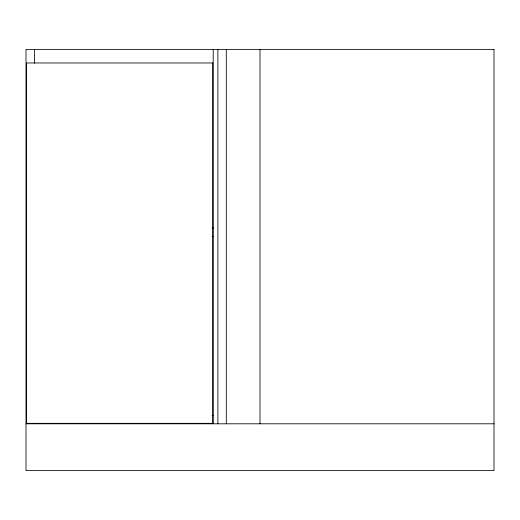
<?xml version="1.0" encoding="UTF-8"?>
<svg xmlns="http://www.w3.org/2000/svg" width="520" height="520" viewBox="0 0 520 520"><rect width="100%" height="100%" fill="white"/><g stroke="black" fill="none" stroke-linecap="round" stroke-linejoin="round"><path stroke-width="0.78" d="M212.128 228.176L213.746 228.176M212.128 236.6L213.746 236.6M212.062 415.376L213.688 415.376M26 423.8L494 423.8M260 49.4L260 423.8M226.304 49.4L226.304 423.8M217.88 49.4L217.88 423.8M213.2 49.4L213.2 423.8M34.424 49.4L34.424 63.193M494 49.4L26 49.4L26 470.6L494 470.6L494 49.4M212.732 62.972L26.468 62.972L26.468 423.332L212.732 423.332L212.732 62.972"/></g></svg>
